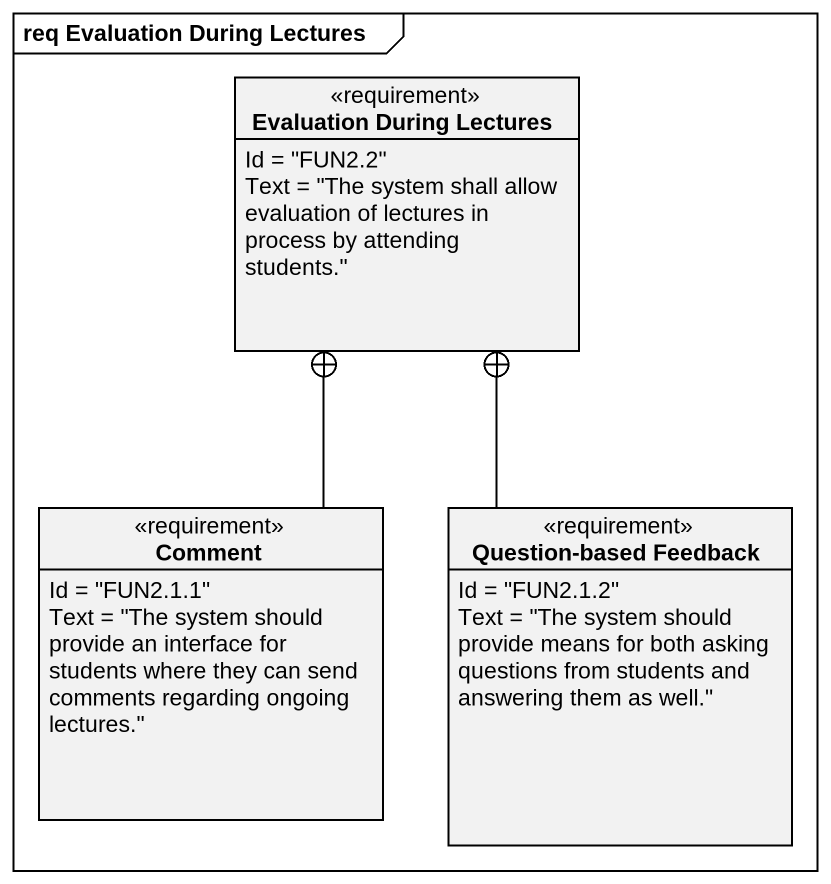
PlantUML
@startuml
mainframe req Evaluation During Lectures
hide circle
hide empty members
class "Evaluation During Lectures" as Evaluation_During_Lectures <<requirement>> {
  Id = "FUN2.2"
  Text = "The system shall allow evaluation of lectures in process by attending students."
}
class Comment <<requirement>> {
  Id = "FUN2.1.1"
  Text = "The system should provide an interface for students where they can send comments regarding ongoing lectures."
}
class "Question-based Feedback" as Question_based_Feedback <<requirement>> {
  Id = "FUN2.1.2"
  Text = "The system should provide means for both asking questions from students and answering them as well."
}
Comment -up-+ Evaluation_During_Lectures
Question_based_Feedback -up-+ Evaluation_During_Lectures
@enduml
